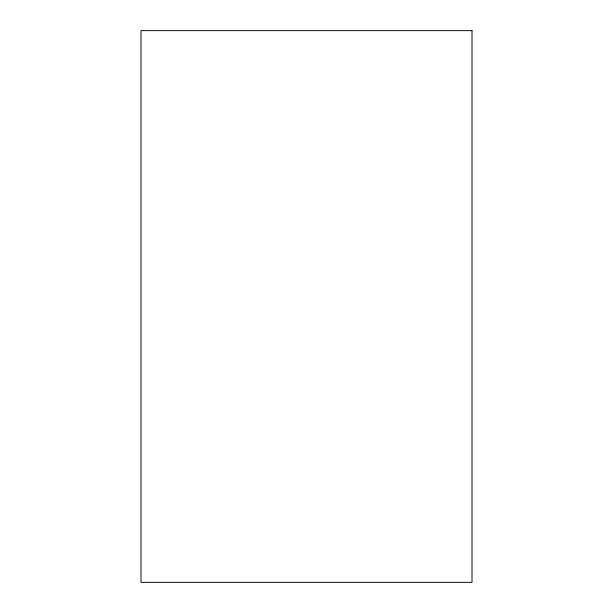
<?xml version="1.0" encoding="UTF-8"?>
<svg xmlns="http://www.w3.org/2000/svg" width="613" height="613" viewBox="0 0 613 613"><rect width="100%" height="100%" fill="white"/><g stroke="black" fill="none" stroke-linecap="round" stroke-linejoin="round"><path stroke-width="0.92" d="M472.01 30.65L140.99 30.65L140.99 582.35L472.01 582.35L472.01 30.65"/></g></svg>
